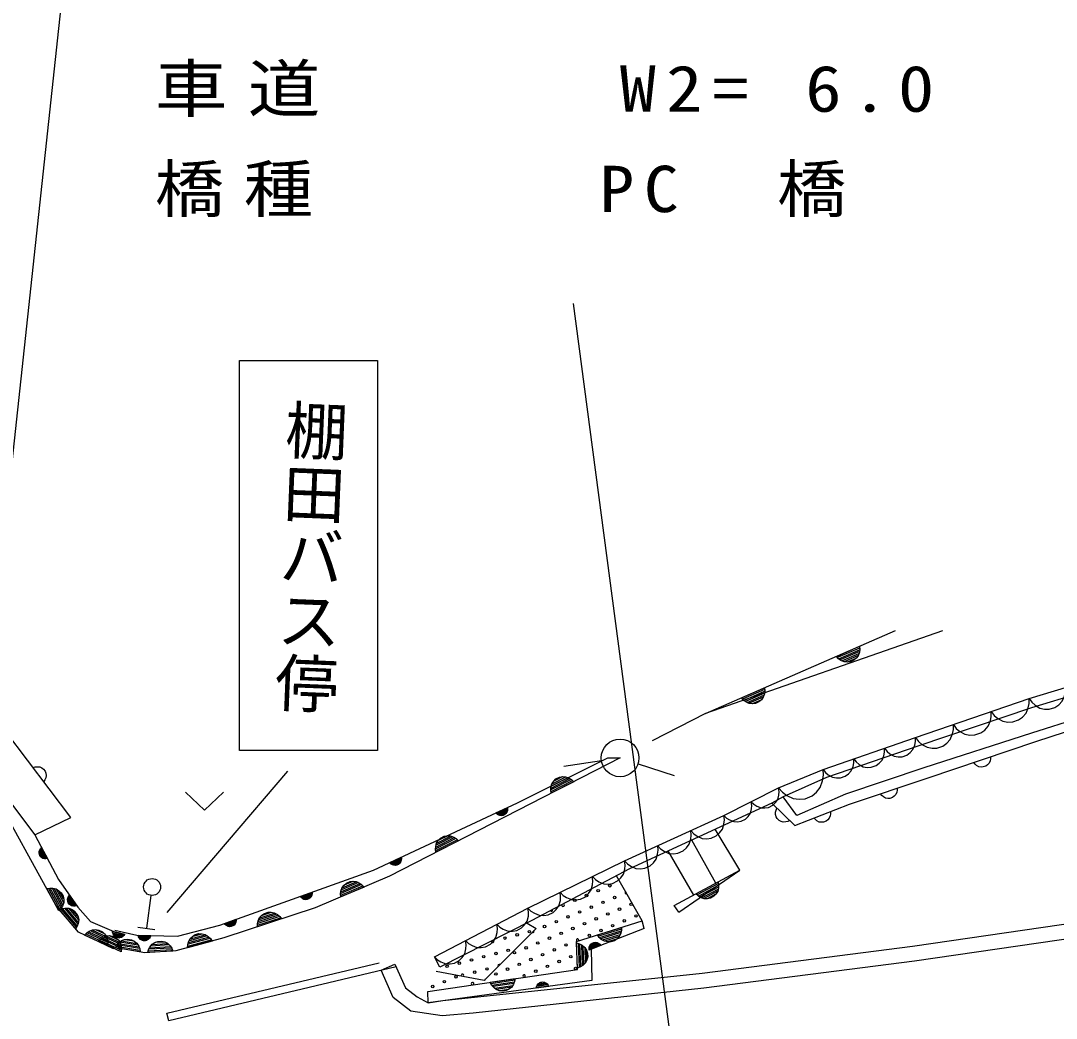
# Model space of a CAD drawing. Units: millimetres, scale not verified. Extents: x 40000 to 680000, y 20000 to 380000.
# Drawn here: x 309759 to 350742, y 268208 to 307672 of the extents above; entities that cross this region are included whole.
import ezdxf
from ezdxf.enums import TextEntityAlignment as Align

# ---------------------------------------------------------------- set-up
doc = ezdxf.new("R2010")
doc.units = ezdxf.units.MM
doc.header["$LTSCALE"] = 1000
doc.linetypes.add('CHAIN', pattern=[18.5, 12, -1.5, 3.5, -1.5])
for name, color, linetype, lineweight in [('M-BGD', 7, 'Continuous', 25), ('M-BMK', 2, 'CHAIN', 13), ('M-STR-STR1', 1, 'Continuous', 25)]:
    doc.layers.add(name, color=color, linetype=linetype, lineweight=lineweight)
doc.layers.add('M-STR-HTXT', color=7, linetype='Continuous')
doc.styles.add('@ＭＳ ゴシック', font='')
doc.styles.add('ＭＳ ゴシック', font='')
doc.styles.get('@ＭＳ ゴシック').set_extended_font_data('@MS Gothic')
doc.styles.get('ＭＳ ゴシック').set_extended_font_data('MS Gothic')

# ---------------------------------------------------------------- blocks, each defined once
blk = doc.blocks.new('BUHIN113')
at = {"color": 7, "linetype": 'Continuous', "lineweight": 25}
blk.add_lwpolyline([(-170, -675), (-2, -663), (150, -615), (332, -521), (450, -393), (541, -247), (593, -38), (582, 133), (539, 302), (423, 471), (311, 582), (170, 675)], dxfattribs=at)
blk = doc.blocks.new('BUHIN114')
at = {"color": 7, "linetype": 'Continuous', "lineweight": 25}
blk.add_lwpolyline([(-191, -683), (-20, -676), (137, -631), (324, -540), (448, -413), (544, -266), (604, -55), (597, 120), (557, 294), (444, 469), (333, 585), (191, 683)], dxfattribs=at)
blk = doc.blocks.new('BUHIN115')
at = {"color": 7, "linetype": 'Continuous', "lineweight": 25}
blk.add_lwpolyline([(-214, -688), (-39, -685), (120, -645), (313, -557), (443, -432), (545, -286), (611, -73), (610, 105), (574, 282), (464, 463), (355, 584), (214, 688)], dxfattribs=at)
blk = doc.blocks.new('BUHIN116')
at = {"color": 7, "linetype": 'Continuous', "lineweight": 25}
blk.add_lwpolyline([(-155, -585), (-9, -577), (124, -537), (283, -457), (387, -347), (468, -221), (516, -40), (508, 109), (472, 257), (374, 405), (278, 503), (155, 585)], dxfattribs=at)
blk = doc.blocks.new('BUHIN118')
at = {"color": 7, "linetype": 'Continuous', "lineweight": 25}
blk.add_lwpolyline([(-249, -595), (-94, -607), (52, -585), (232, -523), (358, -422), (461, -301), (538, -117), (552, 41), (536, 202), (453, 373), (366, 490), (249, 595)], dxfattribs=at)
blk = doc.blocks.new('BUHIN119')
at = {"color": 7, "linetype": 'Continuous', "lineweight": 25}
blk.add_lwpolyline([(-306, -732), (-115, -747), (64, -719), (285, -644), (440, -520), (567, -371), (662, -144), (679, 51), (659, 249), (558, 459), (450, 603), (306, 732)], dxfattribs=at)
blk = doc.blocks.new('BUHIN120')
at = {"color": 7, "linetype": 'Continuous', "lineweight": 25}
blk.add_lwpolyline([(-315, -687), (-133, -708), (38, -687), (251, -622), (403, -509), (528, -371), (626, -158), (648, 27), (635, 216), (546, 419), (448, 560), (315, 687)], dxfattribs=at)
blk = doc.blocks.new('BUHIN309')
at = {"color": 7, "linetype": 'Continuous', "lineweight": 25}
blk.add_circle((0, 0), 746, dxfattribs=at)
blk = doc.blocks.new('BUHIN312')
at = {"color": 7, "linetype": 'Continuous', "lineweight": 25}
for p, q in [((-855, 999), (0, 0)), ((-258, -221), (254, 218))]:
    blk.add_line(p, q, dxfattribs=at)
blk.add_circle((-1073, 1253), 335, dxfattribs=at)
blk = doc.blocks.new('BUHIN332')
at = {"color": 7, "linetype": 'Continuous', "lineweight": 25}
for p, q in [((-150, 416), (-333, -288)), ((-285, -352), (-78, 444)), ((-8, 467), (-234, -404)), ((-180, -444), (59, 475)), ((-316, 273), (-410, -87)), ((-378, -214), (-226, 371))]:
    blk.add_line(p, q, dxfattribs=at)
blk.add_lwpolyline([(-126, -484), (-227, -416), (-307, -336), (-389, -214), (-419, -93), (-426, 31), (-387, 181), (-321, 285), (-236, 376), (-105, 443), (5, 477), (126, 484)], close=True, dxfattribs=at)
blk = doc.blocks.new('BUHIN339')
at = {"color": 7, "linetype": 'Continuous', "lineweight": 25}
for p, q in [((98, 219), (-38, -237)), ((-4, -233), (124, 198)), ((149, 171), (31, -223)), ((68, -211), (172, 138)), ((193, 100), (106, -190)), ((153, -142), (206, 36))]:
    blk.add_line(p, q, dxfattribs=at)
blk.add_lwpolyline([(71, 240), (121, 204), (159, 162), (198, 100), (211, 39), (212, -23), (190, -97), (155, -148), (111, -192), (44, -223), (-11, -238), (-71, -240)], close=True, dxfattribs=at)
blk = doc.blocks.new('BUHIN340')
at = {"color": 7, "linetype": 'Continuous', "lineweight": 25}
for p, q in [((118, 208), (-60, -232)), ((-27, -232), (142, 185)), ((164, 156), (10, -225)), ((47, -216), (184, 121)), ((202, 81), (88, -199)), ((139, -156), (209, 16))]:
    blk.add_line(p, q, dxfattribs=at)
blk.add_lwpolyline([(94, 232), (140, 192), (174, 147), (207, 81), (214, 18), (209, -43), (180, -115), (141, -162), (92, -202), (23, -226), (-34, -236), (-94, -232)], close=True, dxfattribs=at)
blk = doc.blocks.new('BUHIN356')
at = {"color": 7, "linetype": 'Continuous', "lineweight": 25}
for p, q in [((207, 432), (-88, -471)), ((-21, -467), (259, 389)), ((306, 334), (51, -448)), ((124, -425), (350, 267)), ((391, 191), (203, -385)), ((299, -292), (415, 62))]:
    blk.add_line(p, q, dxfattribs=at)
blk.add_lwpolyline([(155, 475), (252, 402), (327, 317), (401, 190), (424, 67), (423, -57), (375, -204), (303, -304), (212, -390), (77, -449), (-34, -475), (-155, -475)], close=True, dxfattribs=at)

msp = doc.modelspace()

# ---------------------------------------------------------------- linework, layer by layer
at = {"layer": 'M-BGD'}
for p, q in [((311466, 309302), (307509, 272659)), ((335637, 266223), (331637, 296490)), ((318420, 278807), (318420, 294228)), ((318420, 294228), (323879, 294228)), ((323879, 294228), (323879, 278807)), ((336857, 280260), (344374, 283544)), ((346244, 283539), (336857, 280260)), ((349669, 280858), (355450, 282632)), ((355545, 282236), (349764, 280495)), ((345169, 279311), (349669, 280858)), ((354614, 281025), (349767, 279489)), ((349938, 279161), (354747, 280743)), ((349764, 280495), (345261, 278973)), ((336857, 280260), (334751, 279184)), ((311748, 276147), (309171, 279550)), ((341510, 278053), (345169, 279311)), ((349767, 279489), (345498, 278117)), ((345677, 277726), (349938, 279161)), ((310886, 273164), (307722, 278888)), ((307722, 278888), (310320, 275468)), ((323879, 278807), (318420, 278807)), ((345261, 278973), (341652, 277737)), ((333480, 278507), (324357, 273832)), ((329417, 276729), (332996, 278508)), ((332738, 278396), (331255, 278174)), ((332996, 278508), (333480, 278507)), ((334194, 278276), (335621, 277815)), ((315555, 272393), (320331, 277988)), ((339752, 277322), (341510, 278053)), ((345498, 278117), (342394, 277069)), ((341652, 277737), (339927, 276975)), ((342557, 276678), (345677, 277726)), ((337590, 276229), (339752, 277322)), ((342394, 277069), (340470, 276230)), ((323714, 274062), (329417, 276729)), ((339479, 276721), (333856, 274117)), ((339927, 276975), (339479, 276721)), ((339479, 276721), (340399, 275840)), ((340470, 276230), (339927, 276975)), ((340399, 275840), (342557, 276678)), ((333655, 274441), (337590, 276229)), ((310320, 275468), (311748, 276147)), ((310320, 275468), (311253, 273699)), ((338223, 274067), (337244, 275686)), ((337272, 273556), (336320, 275258)), ((310633, 274538), (310492, 274806)), ((310492, 274739), (310579, 274575)), ((310505, 274848), (310675, 274526)), ((310714, 274519), (310523, 274883)), ((310541, 274915), (310751, 274517)), ((310784, 274520), (310563, 274940)), ((336394, 273084), (335387, 274826)), ((329831, 272570), (333655, 274441)), ((317634, 271895), (323714, 274062)), ((324357, 273832), (321413, 272573)), ((333856, 274117), (329990, 272073)), ((334359, 272060), (333341, 273845)), ((335618, 272666), (338223, 274067)), ((335805, 272408), (338223, 274067)), ((311253, 273699), (312013, 272604)), ((323250, 273494), (322422, 273140)), ((322424, 273073), (323297, 273446)), ((322432, 273212), (323188, 273536)), ((323122, 273576), (322453, 273290)), ((322484, 273371), (323040, 273609)), ((322908, 273620), (322565, 273473)), ((337369, 273536), (336532, 273087)), ((336583, 273043), (337376, 273470)), ((337373, 273397), (336648, 273007)), ((310857, 273347), (311312, 272513)), ((311174, 272637), (310886, 273164)), ((311355, 272565), (310924, 273355)), ((310997, 273352), (311391, 272630)), ((311424, 272700), (311076, 273338)), ((311159, 273316), (311449, 272785)), ((311448, 272918), (311269, 273245)), ((311871, 272644), (311637, 272982)), ((311651, 273017), (311907, 272647)), ((311940, 272654), (311669, 273045)), ((336717, 272974), (337358, 273318)), ((337335, 273235), (336802, 272948)), ((336935, 272949), (337263, 273125)), ((312047, 271614), (311174, 272637)), ((311998, 271864), (311413, 272549)), ((311485, 272561), (312019, 271935)), ((312038, 272010), (311565, 272563)), ((311788, 272654), (311616, 272902)), ((311624, 272946), (311831, 272647)), ((311624, 272836), (311730, 272683)), ((311652, 272558), (312044, 272098)), ((312013, 272604), (312523, 272035)), ((321413, 272573), (317798, 271390)), ((326130, 270639), (329831, 272570)), ((335805, 272408), (335618, 272666)), ((311349, 272527), (311966, 271805)), ((312016, 272228), (311774, 272512)), ((319135, 271893), (320037, 272188)), ((319994, 272240), (319139, 271960)), ((319155, 272031), (319937, 272287)), ((319875, 272332), (319183, 272106)), ((319221, 272184), (319796, 272372)), ((319665, 272395), (319311, 272279)), ((312523, 272035), (313447, 271645)), ((315957, 271452), (317634, 271895)), ((329990, 272073), (326347, 270231)), ((330163, 271765), (328095, 269707)), ((329800, 271977), (330163, 271765)), ((331755, 271246), (334359, 272060)), ((334429, 271755), (332341, 270940)), ((333529, 271735), (332623, 271451)), ((334429, 271755), (334359, 272060)), ((313433, 270957), (312047, 271614)), ((312338, 271545), (313196, 271139)), ((313200, 271206), (312387, 271591)), ((312448, 271632), (313191, 271279)), ((313177, 271355), (312520, 271667)), ((312601, 271697), (313147, 271438)), ((313068, 271545), (312731, 271705)), ((313745, 270976), (312925, 271348)), ((312985, 271389), (313734, 271050)), ((313719, 271125), (313056, 271426)), ((313137, 271458), (313688, 271208)), ((313607, 271313), (313267, 271467)), ((313856, 271508), (313395, 271626)), ((313400, 271592), (313836, 271481)), ((313810, 271456), (313411, 271557)), ((313425, 271521), (313778, 271431)), ((313447, 271645), (313690, 271583)), ((313741, 271409), (313448, 271483)), ((313484, 271699), (314356, 271493)), ((313497, 271438), (313678, 271392)), ((314244, 271253), (313876, 271315)), ((314356, 271493), (315957, 271452)), ((314893, 271448), (314418, 271460)), ((314430, 271429), (314880, 271417)), ((314860, 271387), (314449, 271397)), ((314471, 271365), (314835, 271356)), ((314804, 271325), (314501, 271333)), ((317798, 271390), (315898, 270873)), ((316373, 271067), (317290, 271316)), ((317249, 271370), (316381, 271134)), ((316401, 271204), (317194, 271420)), ((317134, 271468), (316432, 271277)), ((316474, 271353), (317058, 271512)), ((316928, 271542), (316569, 271444)), ((332665, 271399), (333524, 271668)), ((333507, 271597), (332722, 271351)), ((332783, 271305), (333478, 271522)), ((333439, 271445), (332862, 271264)), ((332993, 271240), (333348, 271351)), ((312877, 271301), (313742, 270909)), ((313329, 271028), (313238, 271069)), ((314669, 270801), (313329, 271028)), ((313541, 271055), (314478, 270897)), ((314463, 270963), (313576, 271113)), ((313623, 271168), (314434, 271031)), ((314400, 271100), (313683, 271221)), ((313753, 271273), (314349, 271172)), ((314559, 271300), (314746, 271296)), ((314805, 270872), (315754, 270927)), ((315725, 270988), (314827, 270936)), ((314861, 271000), (315682, 271048)), ((315633, 271108), (314907, 271065)), ((314963, 271131), (315567, 271167)), ((315446, 271222), (315074, 271200)), ((331800, 270144), (331755, 271246)), ((331821, 271172), (331859, 270223)), ((331921, 270250), (331884, 271149)), ((331948, 271115), (331981, 270293)), ((332042, 270340), (332013, 271067)), ((332078, 271010), (332102, 270405)), ((332673, 271137), (332254, 270973)), ((332254, 270939), (332696, 271112)), ((332260, 271009), (332643, 271159)), ((332611, 271179), (332272, 271047)), ((332289, 271087), (332571, 271197)), ((332504, 271205), (332331, 271137)), ((332341, 270940), (332361, 269697)), ((315898, 270873), (314669, 270801)), ((326347, 270231), (326130, 270639)), ((332160, 270525), (332145, 270897)), ((325868, 269267), (331800, 270144)), ((332361, 269697), (325890, 268822)), ((328095, 269707), (326198, 270063)), ((329313, 269713), (328373, 269574)), ((325890, 268822), (325868, 269267)), ((328407, 269516), (329297, 269648)), ((329269, 269580), (328455, 269460)), ((328509, 269405), (329229, 269511)), ((329179, 269441), (328580, 269352)), ((328705, 269308), (329074, 269362)), ((330170, 269432), (330640, 269496)), ((330624, 269525), (330178, 269465)), ((330192, 269499), (330600, 269554)), ((330573, 269582), (330213, 269533)), ((330238, 269568), (330538, 269608)), ((330476, 269631), (330291, 269607)), ((325890, 268822), (326463, 268908))]:
    msp.add_line(p, q, dxfattribs=at)
for points in [[(348139, 278555), (348139, 278470), (348121, 278392), (348082, 278298), (348023, 278233), (347952, 278184), (347850, 278149), (347764, 278146), (347678, 278161), (347588, 278212), (347527, 278264), (347476, 278332)], [(310248, 278128), (310330, 278154), (310409, 278162), (310511, 278155), (310591, 278119), (310660, 278069), (310726, 277982), (310756, 277902), (310769, 277815), (310748, 277714), (310719, 277639), (310671, 277570)], [(339752, 277322), (339902, 277147), (340078, 277020), (340330, 276898), (340568, 276872), (340802, 276892), (341074, 277006), (341253, 277158), (341403, 277344), (341494, 277608), (341524, 277822), (341510, 278053)], [(316285, 277152), (317033, 276441), (317785, 277148)], [(344449, 277313), (344448, 277228), (344430, 277150), (344392, 277056), (344332, 276992), (344262, 276942), (344159, 276908), (344073, 276905), (343987, 276920), (343898, 276971), (343836, 277023), (343785, 277091)], [(340192, 276038), (340116, 275999), (340038, 275979), (339937, 275970), (339852, 275993), (339776, 276032), (339698, 276107), (339655, 276182), (339629, 276265), (339633, 276368), (339650, 276446), (339687, 276523)], [(341804, 276386), (341808, 276301), (341793, 276222), (341759, 276126), (341702, 276059), (341635, 276006), (341534, 275967), (341448, 275960), (341361, 275971), (341270, 276018), (341206, 276067), (341152, 276132)]]:
    msp.add_lwpolyline(points, dxfattribs=at)
for points in [[(310818, 274524), (310758, 274515), (310701, 274517), (310630, 274535), (310577, 274569), (310533, 274613), (310497, 274681), (310486, 274742), (310487, 274805), (310513, 274873), (310542, 274923), (310584, 274966)], [(310790, 273339), (310910, 273359), (311024, 273356), (311167, 273323), (311272, 273255), (311361, 273170), (311436, 273034), (311459, 272912), (311459, 272787), (311409, 272649), (311352, 272550), (311269, 272462)], [(322425, 273006), (322417, 273127), (322431, 273239), (322478, 273379), (322555, 273477), (322649, 273558), (322791, 273619), (322914, 273631), (323039, 273619), (323172, 273556), (323265, 273490), (323345, 273399)], [(337361, 273603), (337380, 273483), (337376, 273370), (337342, 273227), (337273, 273122), (337188, 273033), (337051, 272960), (336930, 272937), (336805, 272938), (336667, 272989), (336568, 273046), (336480, 273130)], [(311973, 272662), (311914, 272646), (311858, 272641), (311785, 272650), (311729, 272678), (311680, 272716), (311636, 272779), (311618, 272838), (311611, 272901), (311628, 272972), (311651, 273025), (311688, 273073)], [(311286, 272506), (311399, 272550), (311511, 272569), (311658, 272567), (311775, 272522), (311879, 272457), (311980, 272339), (312028, 272226), (312054, 272103), (312033, 271957), (311998, 271848), (311935, 271745)], [(319130, 271826), (319132, 271947), (319157, 272058), (319215, 272193), (319301, 272284), (319401, 272356), (319548, 272404), (319672, 272405), (319795, 272382), (319922, 272308), (320009, 272234), (320081, 272137)], [(333534, 271802), (333531, 271680), (333505, 271570), (333445, 271436), (333357, 271346), (333257, 271275), (333109, 271229), (332985, 271230), (332862, 271254), (332736, 271330), (332650, 271405), (332580, 271504)], [(312288, 271500), (312374, 271586), (312467, 271650), (312603, 271708), (312728, 271715), (312850, 271698), (312990, 271632), (313080, 271548), (313154, 271446), (313195, 271305), (313207, 271191), (313192, 271071)], [(312828, 271255), (312912, 271343), (313005, 271408), (313139, 271468), (313264, 271477), (313386, 271463), (313527, 271399), (313619, 271316), (313694, 271216), (313738, 271076), (313752, 270962), (313739, 270842)], [(313875, 271536), (313842, 271485), (313802, 271445), (313741, 271403), (313680, 271388), (313619, 271384), (313544, 271403), (313491, 271436), (313446, 271479), (313412, 271544), (313395, 271599), (313391, 271659)], [(313506, 270998), (313564, 271104), (313637, 271191), (313752, 271283), (313870, 271324), (313992, 271341), (314145, 271316), (314255, 271259), (314353, 271182), (314431, 271057), (314474, 270951), (314492, 270831)], [(314907, 271479), (314885, 271422), (314855, 271374), (314805, 271320), (314749, 271292), (314690, 271275), (314613, 271277), (314554, 271297), (314500, 271328), (314453, 271385), (314424, 271434), (314407, 271492)], [(316365, 271000), (316374, 271121), (316404, 271231), (316469, 271362), (316559, 271449), (316663, 271516), (316812, 271557), (316936, 271551), (317058, 271522), (317181, 271442), (317264, 271364), (317330, 271262)], [(314784, 270808), (314817, 270925), (314869, 271026), (314960, 271141), (315066, 271207), (315181, 271252), (315336, 271261), (315456, 271230), (315569, 271177), (315673, 271073), (315738, 270979), (315782, 270866)], [(331757, 271194), (331874, 271159), (331974, 271106), (332088, 271013), (332152, 270905), (332194, 270789), (332200, 270634), (332168, 270515), (332112, 270403), (332006, 270301), (331911, 270237), (331798, 270195)], [(332254, 270906), (332251, 270967), (332260, 271022), (332286, 271091), (332326, 271139), (332374, 271178), (332446, 271206), (332508, 271210), (332570, 271202), (332635, 271169), (332681, 271134), (332719, 271088)], [(329328, 269779), (329306, 269659), (329263, 269554), (329183, 269431), (329082, 269356), (328972, 269301), (328818, 269279), (328697, 269299), (328579, 269342), (328467, 269437), (328393, 269524), (328339, 269633)], [(330162, 269400), (330174, 269459), (330196, 269512), (330237, 269573), (330287, 269610), (330343, 269636), (330420, 269647), (330480, 269636), (330539, 269614), (330594, 269566), (330631, 269521), (330657, 269467)]]:
    msp.add_lwpolyline(points, close=True, dxfattribs=at)
for centre in [(333072, 273450), (332148, 273067), (332610, 273259), (333263, 272988), (331686, 272876), (332339, 272605), (332801, 272797), (333455, 272526), (333917, 272717), (331415, 272223), (331877, 272414), (332531, 272143), (332993, 272335), (334108, 272255), (330491, 271840), (330953, 272032), (331607, 271761), (332069, 271952), (332722, 271681), (333184, 271873), (333646, 272064), (328923, 271381), (329406, 271508), (329890, 271635), (330683, 271378), (331145, 271570), (332260, 271490), (329050, 270897), (329759, 270996), (330221, 271187), (330874, 270916), (331336, 271108), (327599, 270516), (328082, 270643), (328566, 270770), (329297, 270805), (329950, 270534), (330412, 270725), (331065, 270454), (331527, 270646), (326632, 270262), (327115, 270389), (327726, 270032), (328210, 270160), (329026, 270152), (329488, 270343), (330141, 270072), (330603, 270263), (331718, 270184), (326525, 269657), (326987, 269849), (328564, 269960), (326063, 269466)]:
    msp.add_circle(centre, 49.8, dxfattribs=at)
for centre, start, end in [((333725, 273179), 124.3064, 295.1163), ((331224, 272685), 161.2556, 74.4734), ((330762, 272494), 220.3062, 15.4228), ((330029, 271649), 239.0122, 30.7128), ((331798, 271299), 327.3504, 247.3807), ((328439, 271254), 168.109, 65.5575), ((328693, 270287), 57.6637, 212.0613), ((327242, 269905), 300.8094, 217.9294), ((328102, 269769), 276.8673, 352.8577), ((329679, 269881), 281.1062, 275.7102), ((327640, 269578), 292.6818, 264.1346)]:
    msp.add_arc(centre, 49.8, start, end, dxfattribs=at)
at = {"layer": 'M-BMK'}
msp.add_arc((310838, 444017), 180000, 254.30045, 277.96587, dxfattribs=at)
at = {"layer": 'M-STR-STR1'}
for p, q in [((345047, 271059), (355324, 272560)), ((355062, 271919), (345129, 270465)), ((336729, 269996), (345047, 271059)), ((315545, 268404), (323940, 270401)), ((324612, 270249), (315622, 268110)), ((324018, 270107), (324565, 270352)), ((324498, 269034), (324018, 270107)), ((324565, 270352), (324984, 269416)), ((345129, 270465), (336799, 269400)), ((326463, 268908), (336729, 269996)), ((324984, 269416), (325445, 269059)), ((336799, 269400), (327663, 268407)), ((325202, 268488), (324498, 269034)), ((325445, 269059), (325890, 268822)), ((326444, 268304), (325202, 268488)), ((315615, 268112), (315545, 268404)), ((327663, 268407), (326444, 268304))]:
    msp.add_line(p, q, dxfattribs=at)

# ---------------------------------------------------------------- block references
at = {"layer": 'M-BGD', "rotation": 311.68544}
for name, p in [('BUHIN356', (342495, 282723)), ('BUHIN120', (350392, 281080)), ('BUHIN356', (338737, 281081)), ('BUHIN119', (348919, 280600)), ('BUHIN119', (347419, 280085)), ('BUHIN119', (345919, 279569)), ('BUHIN309', (333480, 278507)), ('BUHIN118', (344559, 279101)), ('BUHIN118', (343339, 278682)), ('BUHIN118', (342120, 278263)), ('BUHIN332', (331199, 277338)), ('BUHIN116', (339211, 277049)), ('BUHIN339', (328793, 276438)), ('BUHIN116', (338130, 276502)), ('BUHIN115', (336934, 275931)), ('BUHIN115', (335622, 275335)), ('BUHIN332', (326638, 275001)), ('BUHIN115', (334311, 274739)), ('BUHIN339', (324589, 274471)), ('BUHIN114', (333018, 274129)), ('BUHIN312', (314734, 271767)), ('BUHIN114', (331743, 273506)), ('BUHIN114', (330469, 272882)), ('BUHIN340', (321059, 273115)), ('BUHIN113', (329215, 272249)), ('BUHIN340', (318053, 272044)), ('BUHIN113', (327981, 271605)), ('BUHIN113', (326747, 270961))]:
    msp.add_blockref(name, p, dxfattribs=at)

# ---------------------------------------------------------------- texts
at = {"layer": 'M-BGD', "style": '@ＭＳ ゴシック'}
msp.add_text('棚田バス停', height=1833, rotation=267.7, dxfattribs=at).set_placement((320030, 292773), align=Align.BOTTOM_LEFT)
at = {"layer": 'M-STR-HTXT', "char_height": 1833, "attachment_point": 7, "style": 'ＭＳ ゴシック'}
for s, insert in [('\\T1.28;\\W1.15;車道\u3000\u3000\u3000W2=\\~6.0', (315063, 303863)), ('\\T1.28;\\W1.1;橋種\u3000\u3000\u3000PC\\~\\~橋', (315063, 299901))]:
    msp.add_mtext(s, dxfattribs=dict(at, insert=insert))

doc.saveas('drawing.dxf')
